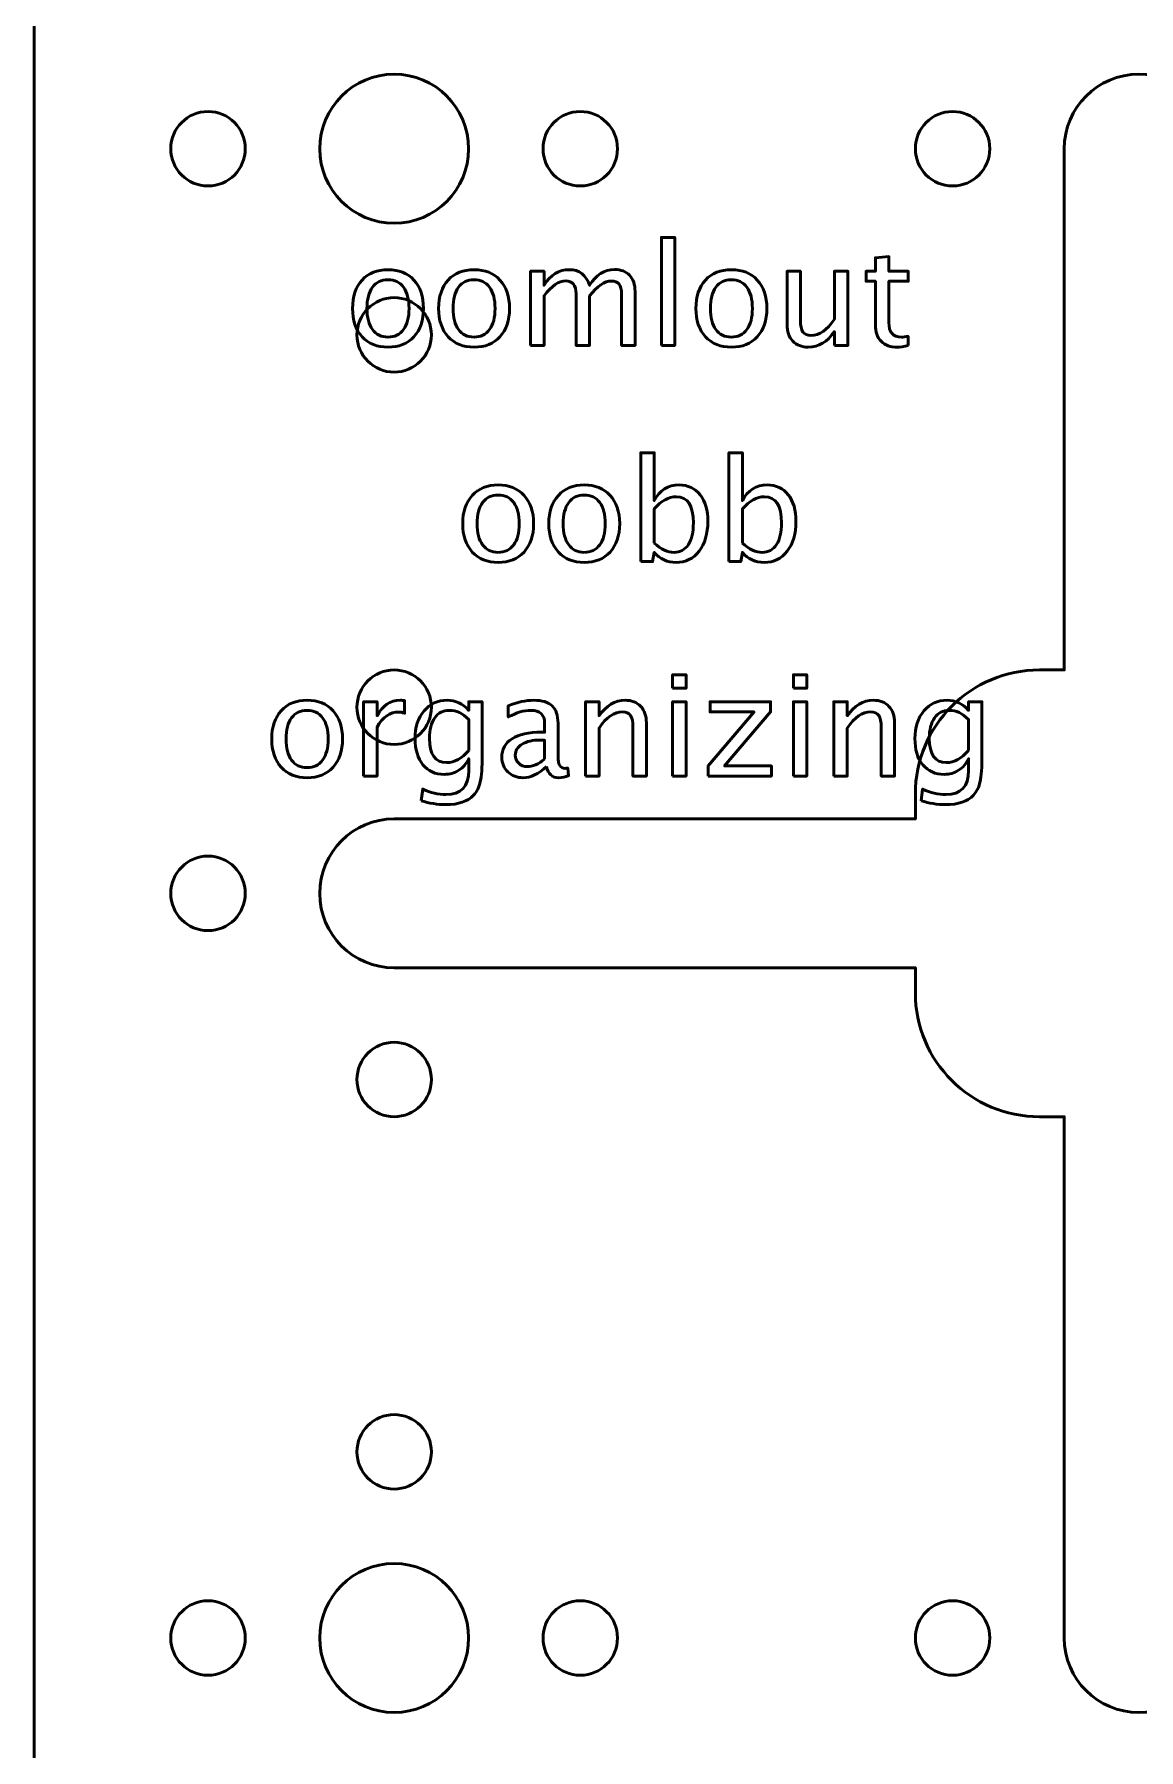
# Model space of a CAD drawing. Header units: centimetres. Extents: x -142 to 94, y -75 to 149.
# Drawn here: x -40.45 to -36, y 53.55 to 60.46 of the extents above; entities that cross this region are included whole.
import ezdxf

# ---------------------------------------------------------------- set-up
doc = ezdxf.new("R2010")
doc.units = ezdxf.units.CM
doc.header["$MEASUREMENT"] = 0
doc.layers.add('Layer 1', color=7, linetype='Continuous')

msp = doc.modelspace()

# ---------------------------------------------------------------- linework, layer by layer
at = {"layer": 'Layer 1', "lineweight": 53}
for centre, major_axis in [((-38.99999, 59.99999), (0, 0.30001)), ((-39.75, 60), (0, 0.15)), ((-38.25, 60), (0, 0.15)), ((-36.75, 60), (0, 0.15)), ((-39, 59.25), (0, 0.15)), ((-39, 57.75), (0, 0.15)), ((-39.75, 57), (0, 0.15)), ((-39, 56.25), (0, 0.15)), ((-39, 54.75), (0, 0.15)), ((-38.99999, 53.99999), (0, 0.30001)), ((-39.75, 54), (0, 0.15)), ((-38.25, 54), (0, 0.15)), ((-36.75, 54), (0, 0.15))]:
    msp.add_ellipse(centre, major_axis=major_axis, ratio=1, dxfattribs=at)
for points, knots in [([(-40.45, 47.05), (-40.45, 47.05), (-40.45, 66.95), (-40.45, 66.95), (-40.45, 66.95), (-40.45, 67.22614), (-40.22614, 67.45), (-39.95, 67.45), (-39.95, 67.45), (-39.95, 67.45), (-32.05, 67.45), (-32.05, 67.45), (-32.05, 67.45), (-31.77386, 67.45), (-31.55, 67.22614), (-31.55, 66.95), (-31.55, 66.95), (-31.55, 66.95), (-31.55, 47.05), (-31.55, 47.05), (-31.55, 47.05), (-31.55, 46.77386), (-31.77386, 46.55), (-32.05, 46.55), (-32.05, 46.55), (-32.05, 46.55), (-39.95, 46.55), (-39.95, 46.55), (-39.95, 46.55), (-40.22614, 46.55), (-40.45, 46.77386), (-40.45, 47.05)], [0, 0, 0, 0, 0.1111111, 0.1111111, 0.1111111, 0.1111111, 0.2222222, 0.2222222, 0.2222222, 0.2222222, 0.3333333, 0.3333333, 0.3333333, 0.3333333, 0.4444444, 0.4444444, 0.4444444, 0.4444444, 0.5555556, 0.5555556, 0.5555556, 0.5555556, 0.6666667, 0.6666667, 0.6666667, 0.6666667, 0.7777778, 0.7777778, 0.7777778, 0.7777778, 1, 1, 1, 1]), ([(-36.9, 56.6), (-36.9, 56.6), (-36.9, 56.7), (-36.9, 56.7), (-36.9, 56.7), (-36.9, 56.7), (-39, 56.7), (-39, 56.7), (-39, 56.7), (-39.16569, 56.7), (-39.3, 56.83431), (-39.3, 57), (-39.3, 57), (-39.3, 57.16569), (-39.16569, 57.3), (-39, 57.3), (-39, 57.3), (-39, 57.3), (-36.9, 57.3), (-36.9, 57.3), (-36.9, 57.3), (-36.9, 57.3), (-36.9, 57.4), (-36.9, 57.4), (-36.9, 57.4), (-36.9, 57.67614), (-36.67614, 57.9), (-36.4, 57.9), (-36.4, 57.9), (-36.4, 57.9), (-36.3, 57.9), (-36.3, 57.9), (-36.3, 57.9), (-36.3, 57.9), (-36.3, 60), (-36.3, 60), (-36.3, 60), (-36.3, 60.16569), (-36.16569, 60.3), (-36, 60.3), (-36, 60.3), (-35.83431, 60.3), (-35.7, 60.16569), (-35.7, 60), (-35.7, 60), (-35.7, 60), (-35.7, 57.9), (-35.7, 57.9), (-35.7, 57.9), (-35.7, 57.9), (-35.6, 57.9), (-35.6, 57.9), (-35.6, 57.9), (-35.32386, 57.9), (-35.1, 57.67614), (-35.1, 57.4), (-35.1, 57.4), (-35.1, 57.4), (-35.1, 57.3), (-35.1, 57.3), (-35.1, 57.3), (-35.1, 57.3), (-33, 57.3), (-33, 57.3), (-33, 57.3), (-32.83431, 57.3), (-32.7, 57.16569), (-32.7, 57), (-32.7, 57), (-32.7, 56.83431), (-32.83431, 56.7), (-33, 56.7), (-33, 56.7), (-33, 56.7), (-35.1, 56.7), (-35.1, 56.7), (-35.1, 56.7), (-35.1, 56.7), (-35.1, 56.6), (-35.1, 56.6), (-35.1, 56.6), (-35.1, 56.32386), (-35.32386, 56.1), (-35.6, 56.1), (-35.6, 56.1), (-35.6, 56.1), (-35.7, 56.1), (-35.7, 56.1), (-35.7, 56.1), (-35.7, 56.1), (-35.7, 54), (-35.7, 54), (-35.7, 54), (-35.7, 53.83431), (-35.83431, 53.7), (-36, 53.7), (-36, 53.7), (-36.16569, 53.7), (-36.3, 53.83431), (-36.3, 54), (-36.3, 54), (-36.3, 54), (-36.3, 56.1), (-36.3, 56.1), (-36.3, 56.1), (-36.3, 56.1), (-36.4, 56.1), (-36.4, 56.1), (-36.4, 56.1), (-36.67614, 56.1), (-36.9, 56.32386), (-36.9, 56.6)], [0, 0, 0, 0, 0.0344828, 0.0344828, 0.0344828, 0.0344828, 0.0689655, 0.0689655, 0.0689655, 0.0689655, 0.1034483, 0.1034483, 0.1034483, 0.1034483, 0.137931, 0.137931, 0.137931, 0.137931, 0.1724138, 0.1724138, 0.1724138, 0.1724138, 0.2068966, 0.2068966, 0.2068966, 0.2068966, 0.2413793, 0.2413793, 0.2413793, 0.2413793, 0.2758621, 0.2758621, 0.2758621, 0.2758621, 0.3103448, 0.3103448, 0.3103448, 0.3103448, 0.3448276, 0.3448276, 0.3448276, 0.3448276, 0.3793103, 0.3793103, 0.3793103, 0.3793103, 0.4137931, 0.4137931, 0.4137931, 0.4137931, 0.4482759, 0.4482759, 0.4482759, 0.4482759, 0.4827586, 0.4827586, 0.4827586, 0.4827586, 0.5172414, 0.5172414, 0.5172414, 0.5172414, 0.5517241, 0.5517241, 0.5517241, 0.5517241, 0.5862069, 0.5862069, 0.5862069, 0.5862069, 0.6206897, 0.6206897, 0.6206897, 0.6206897, 0.6551724, 0.6551724, 0.6551724, 0.6551724, 0.6896552, 0.6896552, 0.6896552, 0.6896552, 0.7241379, 0.7241379, 0.7241379, 0.7241379, 0.7586207, 0.7586207, 0.7586207, 0.7586207, 0.7931034, 0.7931034, 0.7931034, 0.7931034, 0.8275862, 0.8275862, 0.8275862, 0.8275862, 0.862069, 0.862069, 0.862069, 0.862069, 0.8965517, 0.8965517, 0.8965517, 0.8965517, 0.9310345, 0.9310345, 0.9310345, 0.9310345, 1, 1, 1, 1])]:
    msp.add_open_spline(points, degree=3, knots=knots, dxfattribs=at)
at = {"layer": 'Layer 1', "color": 5, "lineweight": 53}
for points, knots in [([(-37.92341, 59.20733), (-37.92341, 59.20733), (-37.92341, 59.64251), (-37.92341, 59.64251), (-37.92341, 59.64251), (-37.92341, 59.64251), (-37.86923, 59.64251), (-37.86923, 59.64251), (-37.86923, 59.64251), (-37.86923, 59.64251), (-37.86923, 59.20733), (-37.86923, 59.20733), (-37.86923, 59.20733), (-37.86923, 59.20733), (-37.92341, 59.20733), (-37.92341, 59.20733)], [0, 0, 0, 0, 0.2, 0.2, 0.2, 0.2, 0.4, 0.4, 0.4, 0.4, 0.6, 0.6, 0.6, 0.6, 1, 1, 1, 1]), ([(-39.02482, 59.20056), (-39.06875, 59.20056), (-39.10356, 59.21457), (-39.12914, 59.24261), (-39.12914, 59.24261), (-39.15483, 59.27064), (-39.16762, 59.30874), (-39.16762, 59.35681), (-39.16762, 59.35681), (-39.16762, 59.40479), (-39.15483, 59.4428), (-39.12914, 59.47074), (-39.12914, 59.47074), (-39.10356, 59.49868), (-39.06875, 59.51269), (-39.02482, 59.51269), (-39.02482, 59.51269), (-38.98088, 59.51269), (-38.94608, 59.49868), (-38.92049, 59.47074), (-38.92049, 59.47074), (-38.89481, 59.4428), (-38.88201, 59.40479), (-38.88201, 59.35681), (-38.88201, 59.35681), (-38.88201, 59.30874), (-38.89481, 59.27064), (-38.92049, 59.24261), (-38.92049, 59.24261), (-38.94608, 59.21457), (-38.98088, 59.20056), (-39.02482, 59.20056)], [0, 0, 0, 0, 0.1111111, 0.1111111, 0.1111111, 0.1111111, 0.2222222, 0.2222222, 0.2222222, 0.2222222, 0.3333333, 0.3333333, 0.3333333, 0.3333333, 0.4444444, 0.4444444, 0.4444444, 0.4444444, 0.5555556, 0.5555556, 0.5555556, 0.5555556, 0.6666667, 0.6666667, 0.6666667, 0.6666667, 0.7777778, 0.7777778, 0.7777778, 0.7777778, 1, 1, 1, 1]), ([(-38.67807, 59.20056), (-38.722, 59.20056), (-38.75681, 59.21457), (-38.78239, 59.24261), (-38.78239, 59.24261), (-38.80808, 59.27064), (-38.82087, 59.30874), (-38.82087, 59.35681), (-38.82087, 59.35681), (-38.82087, 59.40479), (-38.80808, 59.4428), (-38.78239, 59.47074), (-38.78239, 59.47074), (-38.75681, 59.49868), (-38.722, 59.51269), (-38.67807, 59.51269), (-38.67807, 59.51269), (-38.63413, 59.51269), (-38.59933, 59.49868), (-38.57374, 59.47074), (-38.57374, 59.47074), (-38.54806, 59.4428), (-38.53526, 59.40479), (-38.53526, 59.35681), (-38.53526, 59.35681), (-38.53526, 59.30874), (-38.54806, 59.27064), (-38.57374, 59.24261), (-38.57374, 59.24261), (-38.59933, 59.21457), (-38.63413, 59.20056), (-38.67807, 59.20056)], [0, 0, 0, 0, 0.1111111, 0.1111111, 0.1111111, 0.1111111, 0.2222222, 0.2222222, 0.2222222, 0.2222222, 0.3333333, 0.3333333, 0.3333333, 0.3333333, 0.4444444, 0.4444444, 0.4444444, 0.4444444, 0.5555556, 0.5555556, 0.5555556, 0.5555556, 0.6666667, 0.6666667, 0.6666667, 0.6666667, 0.7777778, 0.7777778, 0.7777778, 0.7777778, 1, 1, 1, 1]), ([(-38.45041, 59.20733), (-38.45041, 59.20733), (-38.45041, 59.50648), (-38.45041, 59.50648), (-38.45041, 59.50648), (-38.45041, 59.50648), (-38.39623, 59.50648), (-38.39623, 59.50648), (-38.39623, 59.50648), (-38.39623, 59.50648), (-38.39623, 59.44995), (-38.39623, 59.44995), (-38.39623, 59.44995), (-38.36979, 59.49181), (-38.33593, 59.51269), (-38.29444, 59.51269), (-38.29444, 59.51269), (-38.25446, 59.51269), (-38.22727, 59.49181), (-38.21278, 59.44995), (-38.21278, 59.44995), (-38.1871, 59.49218), (-38.15361, 59.51326), (-38.1125, 59.51326), (-38.1125, 59.51326), (-38.08626, 59.51326), (-38.06584, 59.50554), (-38.05126, 59.49002), (-38.05126, 59.49002), (-38.03668, 59.4745), (-38.02934, 59.45277), (-38.02934, 59.42483), (-38.02934, 59.42483), (-38.02934, 59.42483), (-38.02934, 59.20733), (-38.02934, 59.20733), (-38.02934, 59.20733), (-38.02934, 59.20733), (-38.08353, 59.20733), (-38.08353, 59.20733), (-38.08353, 59.20733), (-38.08353, 59.20733), (-38.08353, 59.41589), (-38.08353, 59.41589), (-38.08353, 59.41589), (-38.08353, 59.44995), (-38.09707, 59.46697), (-38.12417, 59.46697), (-38.12417, 59.46697), (-38.1523, 59.46697), (-38.18183, 59.44712), (-38.21278, 59.40733), (-38.21278, 59.40733), (-38.21278, 59.40733), (-38.21278, 59.20733), (-38.21278, 59.20733), (-38.21278, 59.20733), (-38.21278, 59.20733), (-38.26697, 59.20733), (-38.26697, 59.20733), (-38.26697, 59.20733), (-38.26697, 59.20733), (-38.26697, 59.41608), (-38.26697, 59.41608), (-38.26697, 59.41608), (-38.26697, 59.45042), (-38.28071, 59.46754), (-38.30827, 59.46754), (-38.30827, 59.46754), (-38.33564, 59.46754), (-38.365, 59.44759), (-38.39623, 59.40761), (-38.39623, 59.40761), (-38.39623, 59.40761), (-38.39623, 59.20733), (-38.39623, 59.20733), (-38.39623, 59.20733), (-38.39623, 59.20733), (-38.45041, 59.20733), (-38.45041, 59.20733)], [0, 0, 0, 0, 0.047619, 0.047619, 0.047619, 0.047619, 0.0952381, 0.0952381, 0.0952381, 0.0952381, 0.1428571, 0.1428571, 0.1428571, 0.1428571, 0.1904762, 0.1904762, 0.1904762, 0.1904762, 0.2380952, 0.2380952, 0.2380952, 0.2380952, 0.2857143, 0.2857143, 0.2857143, 0.2857143, 0.3333333, 0.3333333, 0.3333333, 0.3333333, 0.3809524, 0.3809524, 0.3809524, 0.3809524, 0.4285714, 0.4285714, 0.4285714, 0.4285714, 0.4761905, 0.4761905, 0.4761905, 0.4761905, 0.5238095, 0.5238095, 0.5238095, 0.5238095, 0.5714286, 0.5714286, 0.5714286, 0.5714286, 0.6190476, 0.6190476, 0.6190476, 0.6190476, 0.6666667, 0.6666667, 0.6666667, 0.6666667, 0.7142857, 0.7142857, 0.7142857, 0.7142857, 0.7619048, 0.7619048, 0.7619048, 0.7619048, 0.8095238, 0.8095238, 0.8095238, 0.8095238, 0.8571429, 0.8571429, 0.8571429, 0.8571429, 0.9047619, 0.9047619, 0.9047619, 0.9047619, 1, 1, 1, 1]), ([(-37.6412, 59.20056), (-37.68513, 59.20056), (-37.71994, 59.21457), (-37.74552, 59.24261), (-37.74552, 59.24261), (-37.77121, 59.27064), (-37.784, 59.30874), (-37.784, 59.35681), (-37.784, 59.35681), (-37.784, 59.40479), (-37.77121, 59.4428), (-37.74552, 59.47074), (-37.74552, 59.47074), (-37.71994, 59.49868), (-37.68513, 59.51269), (-37.6412, 59.51269), (-37.6412, 59.51269), (-37.59726, 59.51269), (-37.56246, 59.49868), (-37.53687, 59.47074), (-37.53687, 59.47074), (-37.51119, 59.4428), (-37.49839, 59.40479), (-37.49839, 59.35681), (-37.49839, 59.35681), (-37.49839, 59.30874), (-37.51119, 59.27064), (-37.53687, 59.24261), (-37.53687, 59.24261), (-37.56246, 59.21457), (-37.59726, 59.20056), (-37.6412, 59.20056)], [0, 0, 0, 0, 0.1111111, 0.1111111, 0.1111111, 0.1111111, 0.2222222, 0.2222222, 0.2222222, 0.2222222, 0.3333333, 0.3333333, 0.3333333, 0.3333333, 0.4444444, 0.4444444, 0.4444444, 0.4444444, 0.5555556, 0.5555556, 0.5555556, 0.5555556, 0.6666667, 0.6666667, 0.6666667, 0.6666667, 0.7777778, 0.7777778, 0.7777778, 0.7777778, 1, 1, 1, 1]), ([(-37.22615, 59.20733), (-37.22615, 59.20733), (-37.22615, 59.26359), (-37.22615, 59.26359), (-37.22615, 59.26359), (-37.25503, 59.22154), (-37.29012, 59.20056), (-37.33132, 59.20056), (-37.33132, 59.20056), (-37.35748, 59.20056), (-37.37827, 59.20874), (-37.39369, 59.2252), (-37.39369, 59.2252), (-37.40922, 59.24167), (-37.41693, 59.26377), (-37.41693, 59.29171), (-37.41693, 59.29171), (-37.41693, 59.29171), (-37.41693, 59.50648), (-37.41693, 59.50648), (-37.41693, 59.50648), (-37.41693, 59.50648), (-37.36274, 59.50648), (-37.36274, 59.50648), (-37.36274, 59.50648), (-37.36274, 59.50648), (-37.36274, 59.3094), (-37.36274, 59.3094), (-37.36274, 59.3094), (-37.36274, 59.28692), (-37.35945, 59.27102), (-37.35296, 59.26161), (-37.35296, 59.26161), (-37.34638, 59.25211), (-37.33546, 59.24741), (-37.32013, 59.24741), (-37.32013, 59.24741), (-37.28702, 59.24741), (-37.25559, 59.26914), (-37.22615, 59.31269), (-37.22615, 59.31269), (-37.22615, 59.31269), (-37.22615, 59.50648), (-37.22615, 59.50648), (-37.22615, 59.50648), (-37.22615, 59.50648), (-37.17196, 59.50648), (-37.17196, 59.50648), (-37.17196, 59.50648), (-37.17196, 59.50648), (-37.17196, 59.20733), (-37.17196, 59.20733), (-37.17196, 59.20733), (-37.17196, 59.20733), (-37.22615, 59.20733), (-37.22615, 59.20733)], [0, 0, 0, 0, 0.0666667, 0.0666667, 0.0666667, 0.0666667, 0.1333333, 0.1333333, 0.1333333, 0.1333333, 0.2, 0.2, 0.2, 0.2, 0.2666667, 0.2666667, 0.2666667, 0.2666667, 0.3333333, 0.3333333, 0.3333333, 0.3333333, 0.4, 0.4, 0.4, 0.4, 0.4666667, 0.4666667, 0.4666667, 0.4666667, 0.5333333, 0.5333333, 0.5333333, 0.5333333, 0.6, 0.6, 0.6, 0.6, 0.6666667, 0.6666667, 0.6666667, 0.6666667, 0.7333333, 0.7333333, 0.7333333, 0.7333333, 0.8, 0.8, 0.8, 0.8, 0.8666667, 0.8666667, 0.8666667, 0.8666667, 1, 1, 1, 1]), ([(-36.92944, 59.20742), (-36.94619, 59.20281), (-36.96077, 59.20056), (-36.97309, 59.20056), (-36.97309, 59.20056), (-37.00075, 59.20056), (-37.02229, 59.20846), (-37.03772, 59.22426), (-37.03772, 59.22426), (-37.05324, 59.24007), (-37.06096, 59.26199), (-37.06096, 59.29011), (-37.06096, 59.29011), (-37.06096, 59.29011), (-37.06096, 59.46584), (-37.06096, 59.46584), (-37.06096, 59.46584), (-37.06096, 59.46584), (-37.0984, 59.46584), (-37.0984, 59.46584), (-37.0984, 59.46584), (-37.0984, 59.46584), (-37.0984, 59.50648), (-37.0984, 59.50648), (-37.0984, 59.50648), (-37.0984, 59.50648), (-37.06096, 59.50648), (-37.06096, 59.50648), (-37.06096, 59.50648), (-37.06096, 59.50648), (-37.06096, 59.56058), (-37.06096, 59.56058), (-37.06096, 59.56058), (-37.06096, 59.56058), (-37.00677, 59.56575), (-37.00677, 59.56575), (-37.00677, 59.56575), (-37.00677, 59.56575), (-37.00677, 59.50648), (-37.00677, 59.50648), (-37.00677, 59.50648), (-37.00677, 59.50648), (-36.92831, 59.50648), (-36.92831, 59.50648), (-36.92831, 59.50648), (-36.92831, 59.50648), (-36.92831, 59.46584), (-36.92831, 59.46584), (-36.92831, 59.46584), (-36.92831, 59.46584), (-37.00677, 59.46584), (-37.00677, 59.46584), (-37.00677, 59.46584), (-37.00677, 59.46584), (-37.00677, 59.2999), (-37.00677, 59.2999), (-37.00677, 59.2999), (-37.00677, 59.26076), (-36.98974, 59.2412), (-36.95578, 59.2412), (-36.95578, 59.2412), (-36.94854, 59.2412), (-36.93979, 59.24242), (-36.92944, 59.24477), (-36.92944, 59.24477), (-36.92944, 59.24477), (-36.92944, 59.20742), (-36.92944, 59.20742)], [0, 0, 0, 0, 0.0555556, 0.0555556, 0.0555556, 0.0555556, 0.1111111, 0.1111111, 0.1111111, 0.1111111, 0.1666667, 0.1666667, 0.1666667, 0.1666667, 0.2222222, 0.2222222, 0.2222222, 0.2222222, 0.2777778, 0.2777778, 0.2777778, 0.2777778, 0.3333333, 0.3333333, 0.3333333, 0.3333333, 0.3888889, 0.3888889, 0.3888889, 0.3888889, 0.4444444, 0.4444444, 0.4444444, 0.4444444, 0.5, 0.5, 0.5, 0.5, 0.5555556, 0.5555556, 0.5555556, 0.5555556, 0.6111111, 0.6111111, 0.6111111, 0.6111111, 0.6666667, 0.6666667, 0.6666667, 0.6666667, 0.7222222, 0.7222222, 0.7222222, 0.7222222, 0.7777778, 0.7777778, 0.7777778, 0.7777778, 0.8333333, 0.8333333, 0.8333333, 0.8333333, 0.8888889, 0.8888889, 0.8888889, 0.8888889, 1, 1, 1, 1]), ([(-39.02491, 59.2412), (-38.9981, 59.2412), (-38.97722, 59.25126), (-38.96235, 59.27149), (-38.96235, 59.27149), (-38.94758, 59.29162), (-38.94015, 59.32012), (-38.94015, 59.35681), (-38.94015, 59.35681), (-38.94015, 59.39341), (-38.94758, 59.42182), (-38.96235, 59.44195), (-38.96235, 59.44195), (-38.97722, 59.46199), (-38.9981, 59.47205), (-39.02491, 59.47205), (-39.02491, 59.47205), (-39.05182, 59.47205), (-39.0727, 59.46199), (-39.08738, 59.44195), (-39.08738, 59.44195), (-39.10215, 59.42182), (-39.10948, 59.39341), (-39.10948, 59.35681), (-39.10948, 59.35681), (-39.10948, 59.32012), (-39.10215, 59.29162), (-39.08738, 59.27149), (-39.08738, 59.27149), (-39.0727, 59.25126), (-39.05182, 59.2412), (-39.02491, 59.2412)], [0, 0, 0, 0, 0.1111111, 0.1111111, 0.1111111, 0.1111111, 0.2222222, 0.2222222, 0.2222222, 0.2222222, 0.3333333, 0.3333333, 0.3333333, 0.3333333, 0.4444444, 0.4444444, 0.4444444, 0.4444444, 0.5555556, 0.5555556, 0.5555556, 0.5555556, 0.6666667, 0.6666667, 0.6666667, 0.6666667, 0.7777778, 0.7777778, 0.7777778, 0.7777778, 1, 1, 1, 1]), ([(-38.67816, 59.2412), (-38.65135, 59.2412), (-38.63047, 59.25126), (-38.6156, 59.27149), (-38.6156, 59.27149), (-38.60083, 59.29162), (-38.5934, 59.32012), (-38.5934, 59.35681), (-38.5934, 59.35681), (-38.5934, 59.39341), (-38.60083, 59.42182), (-38.6156, 59.44195), (-38.6156, 59.44195), (-38.63047, 59.46199), (-38.65135, 59.47205), (-38.67816, 59.47205), (-38.67816, 59.47205), (-38.70507, 59.47205), (-38.72595, 59.46199), (-38.74063, 59.44195), (-38.74063, 59.44195), (-38.7554, 59.42182), (-38.76273, 59.39341), (-38.76273, 59.35681), (-38.76273, 59.35681), (-38.76273, 59.32012), (-38.7554, 59.29162), (-38.74063, 59.27149), (-38.74063, 59.27149), (-38.72595, 59.25126), (-38.70507, 59.2412), (-38.67816, 59.2412)], [0, 0, 0, 0, 0.1111111, 0.1111111, 0.1111111, 0.1111111, 0.2222222, 0.2222222, 0.2222222, 0.2222222, 0.3333333, 0.3333333, 0.3333333, 0.3333333, 0.4444444, 0.4444444, 0.4444444, 0.4444444, 0.5555556, 0.5555556, 0.5555556, 0.5555556, 0.6666667, 0.6666667, 0.6666667, 0.6666667, 0.7777778, 0.7777778, 0.7777778, 0.7777778, 1, 1, 1, 1]), ([(-37.64129, 59.2412), (-37.61448, 59.2412), (-37.5936, 59.25126), (-37.57873, 59.27149), (-37.57873, 59.27149), (-37.56396, 59.29162), (-37.55653, 59.32012), (-37.55653, 59.35681), (-37.55653, 59.35681), (-37.55653, 59.39341), (-37.56396, 59.42182), (-37.57873, 59.44195), (-37.57873, 59.44195), (-37.5936, 59.46199), (-37.61448, 59.47205), (-37.64129, 59.47205), (-37.64129, 59.47205), (-37.6682, 59.47205), (-37.68908, 59.46199), (-37.70376, 59.44195), (-37.70376, 59.44195), (-37.71853, 59.42182), (-37.72586, 59.39341), (-37.72586, 59.35681), (-37.72586, 59.35681), (-37.72586, 59.32012), (-37.71853, 59.29162), (-37.70376, 59.27149), (-37.70376, 59.27149), (-37.68908, 59.25126), (-37.6682, 59.2412), (-37.64129, 59.2412)], [0, 0, 0, 0, 0.1111111, 0.1111111, 0.1111111, 0.1111111, 0.2222222, 0.2222222, 0.2222222, 0.2222222, 0.3333333, 0.3333333, 0.3333333, 0.3333333, 0.4444444, 0.4444444, 0.4444444, 0.4444444, 0.5555556, 0.5555556, 0.5555556, 0.5555556, 0.6666667, 0.6666667, 0.6666667, 0.6666667, 0.7777778, 0.7777778, 0.7777778, 0.7777778, 1, 1, 1, 1]), ([(-38.00648, 58.33659), (-38.00648, 58.33659), (-38.00648, 58.77516), (-38.00648, 58.77516), (-38.00648, 58.77516), (-38.00648, 58.77516), (-37.9523, 58.77516), (-37.9523, 58.77516), (-37.9523, 58.77516), (-37.9523, 58.77516), (-37.9523, 58.5826), (-37.9523, 58.5826), (-37.9523, 58.5826), (-37.9301, 58.62446), (-37.8967, 58.64534), (-37.8522, 58.64534), (-37.8522, 58.64534), (-37.81617, 58.64534), (-37.78786, 58.63227), (-37.76716, 58.60602), (-37.76716, 58.60602), (-37.74647, 58.57977), (-37.73612, 58.54393), (-37.73612, 58.49849), (-37.73612, 58.49849), (-37.73612, 58.44901), (-37.74788, 58.40903), (-37.7713, 58.37874), (-37.7713, 58.37874), (-37.79472, 58.34835), (-37.82558, 58.33321), (-37.86377, 58.33321), (-37.86377, 58.33321), (-37.89924, 58.33321), (-37.92878, 58.34675), (-37.9523, 58.37394), (-37.9523, 58.37394), (-37.9523, 58.37394), (-37.95888, 58.33659), (-37.95888, 58.33659), (-37.95888, 58.33659), (-37.95888, 58.33659), (-38.00648, 58.33659), (-38.00648, 58.33659)], [0, 0, 0, 0, 0.0833333, 0.0833333, 0.0833333, 0.0833333, 0.1666667, 0.1666667, 0.1666667, 0.1666667, 0.25, 0.25, 0.25, 0.25, 0.3333333, 0.3333333, 0.3333333, 0.3333333, 0.4166667, 0.4166667, 0.4166667, 0.4166667, 0.5, 0.5, 0.5, 0.5, 0.5833333, 0.5833333, 0.5833333, 0.5833333, 0.6666667, 0.6666667, 0.6666667, 0.6666667, 0.75, 0.75, 0.75, 0.75, 0.8333333, 0.8333333, 0.8333333, 0.8333333, 1, 1, 1, 1]), ([(-37.65126, 58.33659), (-37.65126, 58.33659), (-37.65126, 58.77516), (-37.65126, 58.77516), (-37.65126, 58.77516), (-37.65126, 58.77516), (-37.59708, 58.77516), (-37.59708, 58.77516), (-37.59708, 58.77516), (-37.59708, 58.77516), (-37.59708, 58.5826), (-37.59708, 58.5826), (-37.59708, 58.5826), (-37.57488, 58.62446), (-37.54148, 58.64534), (-37.49698, 58.64534), (-37.49698, 58.64534), (-37.46095, 58.64534), (-37.43264, 58.63227), (-37.41194, 58.60602), (-37.41194, 58.60602), (-37.39125, 58.57977), (-37.3809, 58.54393), (-37.3809, 58.49849), (-37.3809, 58.49849), (-37.3809, 58.44901), (-37.39266, 58.40903), (-37.41608, 58.37874), (-37.41608, 58.37874), (-37.4395, 58.34835), (-37.47036, 58.33321), (-37.50855, 58.33321), (-37.50855, 58.33321), (-37.54402, 58.33321), (-37.57356, 58.34675), (-37.59708, 58.37394), (-37.59708, 58.37394), (-37.59708, 58.37394), (-37.60366, 58.33659), (-37.60366, 58.33659), (-37.60366, 58.33659), (-37.60366, 58.33659), (-37.65126, 58.33659), (-37.65126, 58.33659)], [0, 0, 0, 0, 0.0833333, 0.0833333, 0.0833333, 0.0833333, 0.1666667, 0.1666667, 0.1666667, 0.1666667, 0.25, 0.25, 0.25, 0.25, 0.3333333, 0.3333333, 0.3333333, 0.3333333, 0.4166667, 0.4166667, 0.4166667, 0.4166667, 0.5, 0.5, 0.5, 0.5, 0.5833333, 0.5833333, 0.5833333, 0.5833333, 0.6666667, 0.6666667, 0.6666667, 0.6666667, 0.75, 0.75, 0.75, 0.75, 0.8333333, 0.8333333, 0.8333333, 0.8333333, 1, 1, 1, 1]), ([(-38.58089, 58.33321), (-38.62482, 58.33321), (-38.65963, 58.34722), (-38.68521, 58.37526), (-38.68521, 58.37526), (-38.7109, 58.40329), (-38.72369, 58.44139), (-38.72369, 58.48946), (-38.72369, 58.48946), (-38.72369, 58.53744), (-38.7109, 58.57545), (-38.68521, 58.60339), (-38.68521, 58.60339), (-38.65963, 58.63133), (-38.62482, 58.64534), (-38.58089, 58.64534), (-38.58089, 58.64534), (-38.53695, 58.64534), (-38.50215, 58.63133), (-38.47656, 58.60339), (-38.47656, 58.60339), (-38.45088, 58.57545), (-38.43808, 58.53744), (-38.43808, 58.48946), (-38.43808, 58.48946), (-38.43808, 58.44139), (-38.45088, 58.40329), (-38.47656, 58.37526), (-38.47656, 58.37526), (-38.50215, 58.34722), (-38.53695, 58.33321), (-38.58089, 58.33321)], [0, 0, 0, 0, 0.1111111, 0.1111111, 0.1111111, 0.1111111, 0.2222222, 0.2222222, 0.2222222, 0.2222222, 0.3333333, 0.3333333, 0.3333333, 0.3333333, 0.4444444, 0.4444444, 0.4444444, 0.4444444, 0.5555556, 0.5555556, 0.5555556, 0.5555556, 0.6666667, 0.6666667, 0.6666667, 0.6666667, 0.7777778, 0.7777778, 0.7777778, 0.7777778, 1, 1, 1, 1]), ([(-38.23414, 58.33321), (-38.27807, 58.33321), (-38.31288, 58.34722), (-38.33846, 58.37526), (-38.33846, 58.37526), (-38.36415, 58.40329), (-38.37694, 58.44139), (-38.37694, 58.48946), (-38.37694, 58.48946), (-38.37694, 58.53744), (-38.36415, 58.57545), (-38.33846, 58.60339), (-38.33846, 58.60339), (-38.31288, 58.63133), (-38.27807, 58.64534), (-38.23414, 58.64534), (-38.23414, 58.64534), (-38.1902, 58.64534), (-38.1554, 58.63133), (-38.12981, 58.60339), (-38.12981, 58.60339), (-38.10413, 58.57545), (-38.09133, 58.53744), (-38.09133, 58.48946), (-38.09133, 58.48946), (-38.09133, 58.44139), (-38.10413, 58.40329), (-38.12981, 58.37526), (-38.12981, 58.37526), (-38.1554, 58.34722), (-38.1902, 58.33321), (-38.23414, 58.33321)], [0, 0, 0, 0, 0.1111111, 0.1111111, 0.1111111, 0.1111111, 0.2222222, 0.2222222, 0.2222222, 0.2222222, 0.3333333, 0.3333333, 0.3333333, 0.3333333, 0.4444444, 0.4444444, 0.4444444, 0.4444444, 0.5555556, 0.5555556, 0.5555556, 0.5555556, 0.6666667, 0.6666667, 0.6666667, 0.6666667, 0.7777778, 0.7777778, 0.7777778, 0.7777778, 1, 1, 1, 1]), ([(-38.58098, 58.37385), (-38.55417, 58.37385), (-38.53329, 58.38391), (-38.51842, 58.40414), (-38.51842, 58.40414), (-38.50365, 58.42427), (-38.49622, 58.45277), (-38.49622, 58.48946), (-38.49622, 58.48946), (-38.49622, 58.52606), (-38.50365, 58.55447), (-38.51842, 58.5746), (-38.51842, 58.5746), (-38.53329, 58.59464), (-38.55417, 58.6047), (-38.58098, 58.6047), (-38.58098, 58.6047), (-38.60789, 58.6047), (-38.62877, 58.59464), (-38.64345, 58.5746), (-38.64345, 58.5746), (-38.65822, 58.55447), (-38.66555, 58.52606), (-38.66555, 58.48946), (-38.66555, 58.48946), (-38.66555, 58.45277), (-38.65822, 58.42427), (-38.64345, 58.40414), (-38.64345, 58.40414), (-38.62877, 58.38391), (-38.60789, 58.37385), (-38.58098, 58.37385)], [0, 0, 0, 0, 0.1111111, 0.1111111, 0.1111111, 0.1111111, 0.2222222, 0.2222222, 0.2222222, 0.2222222, 0.3333333, 0.3333333, 0.3333333, 0.3333333, 0.4444444, 0.4444444, 0.4444444, 0.4444444, 0.5555556, 0.5555556, 0.5555556, 0.5555556, 0.6666667, 0.6666667, 0.6666667, 0.6666667, 0.7777778, 0.7777778, 0.7777778, 0.7777778, 1, 1, 1, 1]), ([(-38.23423, 58.37385), (-38.20742, 58.37385), (-38.18654, 58.38391), (-38.17167, 58.40414), (-38.17167, 58.40414), (-38.1569, 58.42427), (-38.14947, 58.45277), (-38.14947, 58.48946), (-38.14947, 58.48946), (-38.14947, 58.52606), (-38.1569, 58.55447), (-38.17167, 58.5746), (-38.17167, 58.5746), (-38.18654, 58.59464), (-38.20742, 58.6047), (-38.23423, 58.6047), (-38.23423, 58.6047), (-38.26114, 58.6047), (-38.28202, 58.59464), (-38.2967, 58.5746), (-38.2967, 58.5746), (-38.31147, 58.55447), (-38.3188, 58.52606), (-38.3188, 58.48946), (-38.3188, 58.48946), (-38.3188, 58.45277), (-38.31147, 58.42427), (-38.2967, 58.40414), (-38.2967, 58.40414), (-38.28202, 58.38391), (-38.26114, 58.37385), (-38.23423, 58.37385)], [0, 0, 0, 0, 0.1111111, 0.1111111, 0.1111111, 0.1111111, 0.2222222, 0.2222222, 0.2222222, 0.2222222, 0.3333333, 0.3333333, 0.3333333, 0.3333333, 0.4444444, 0.4444444, 0.4444444, 0.4444444, 0.5555556, 0.5555556, 0.5555556, 0.5555556, 0.6666667, 0.6666667, 0.6666667, 0.6666667, 0.7777778, 0.7777778, 0.7777778, 0.7777778, 1, 1, 1, 1]), ([(-37.9523, 58.41129), (-37.92436, 58.38636), (-37.89773, 58.37385), (-37.87243, 58.37385), (-37.87243, 58.37385), (-37.8475, 58.37385), (-37.82821, 58.38429), (-37.81467, 58.40508), (-37.81467, 58.40508), (-37.80103, 58.42587), (-37.79425, 58.45513), (-37.79425, 58.49294), (-37.79425, 58.49294), (-37.79425, 58.56293), (-37.8174, 58.59793), (-37.86368, 58.59793), (-37.86368, 58.59793), (-37.89397, 58.59793), (-37.92351, 58.58156), (-37.9523, 58.54873), (-37.9523, 58.54873), (-37.9523, 58.54873), (-37.9523, 58.41129), (-37.9523, 58.41129)], [0, 0, 0, 0, 0.1428571, 0.1428571, 0.1428571, 0.1428571, 0.2857143, 0.2857143, 0.2857143, 0.2857143, 0.4285714, 0.4285714, 0.4285714, 0.4285714, 0.5714286, 0.5714286, 0.5714286, 0.5714286, 0.7142857, 0.7142857, 0.7142857, 0.7142857, 1, 1, 1, 1]), ([(-37.59708, 58.41129), (-37.56914, 58.38636), (-37.54251, 58.37385), (-37.51721, 58.37385), (-37.51721, 58.37385), (-37.49228, 58.37385), (-37.47299, 58.38429), (-37.45945, 58.40508), (-37.45945, 58.40508), (-37.44581, 58.42587), (-37.43903, 58.45513), (-37.43903, 58.49294), (-37.43903, 58.49294), (-37.43903, 58.56293), (-37.46218, 58.59793), (-37.50846, 58.59793), (-37.50846, 58.59793), (-37.53875, 58.59793), (-37.56829, 58.58156), (-37.59708, 58.54873), (-37.59708, 58.54873), (-37.59708, 58.54873), (-37.59708, 58.41129), (-37.59708, 58.41129)], [0, 0, 0, 0, 0.1428571, 0.1428571, 0.1428571, 0.1428571, 0.2857143, 0.2857143, 0.2857143, 0.2857143, 0.4285714, 0.4285714, 0.4285714, 0.4285714, 0.5714286, 0.5714286, 0.5714286, 0.5714286, 0.7142857, 0.7142857, 0.7142857, 0.7142857, 1, 1, 1, 1]), ([(-37.87821, 57.82653), (-37.87821, 57.82653), (-37.87821, 57.88072), (-37.87821, 57.88072), (-37.87821, 57.88072), (-37.87821, 57.88072), (-37.82403, 57.88072), (-37.82403, 57.88072), (-37.82403, 57.88072), (-37.82403, 57.88072), (-37.82403, 57.82653), (-37.82403, 57.82653), (-37.82403, 57.82653), (-37.82403, 57.82653), (-37.87821, 57.82653), (-37.87821, 57.82653)], [0, 0, 0, 0, 0.2, 0.2, 0.2, 0.2, 0.4, 0.4, 0.4, 0.4, 0.6, 0.6, 0.6, 0.6, 1, 1, 1, 1]), ([(-37.39157, 57.82653), (-37.39157, 57.82653), (-37.39157, 57.88072), (-37.39157, 57.88072), (-37.39157, 57.88072), (-37.39157, 57.88072), (-37.33739, 57.88072), (-37.33739, 57.88072), (-37.33739, 57.88072), (-37.33739, 57.88072), (-37.33739, 57.82653), (-37.33739, 57.82653), (-37.33739, 57.82653), (-37.33739, 57.82653), (-37.39157, 57.82653), (-37.39157, 57.82653)], [0, 0, 0, 0, 0.2, 0.2, 0.2, 0.2, 0.4, 0.4, 0.4, 0.4, 0.6, 0.6, 0.6, 0.6, 1, 1, 1, 1]), ([(-39.35074, 57.46586), (-39.39467, 57.46586), (-39.42948, 57.47987), (-39.45506, 57.50791), (-39.45506, 57.50791), (-39.48075, 57.53594), (-39.49354, 57.57404), (-39.49354, 57.62211), (-39.49354, 57.62211), (-39.49354, 57.67009), (-39.48075, 57.7081), (-39.45506, 57.73604), (-39.45506, 57.73604), (-39.42948, 57.76398), (-39.39467, 57.77799), (-39.35074, 57.77799), (-39.35074, 57.77799), (-39.3068, 57.77799), (-39.272, 57.76398), (-39.24641, 57.73604), (-39.24641, 57.73604), (-39.22073, 57.7081), (-39.20793, 57.67009), (-39.20793, 57.62211), (-39.20793, 57.62211), (-39.20793, 57.57404), (-39.22073, 57.53594), (-39.24641, 57.50791), (-39.24641, 57.50791), (-39.272, 57.47987), (-39.3068, 57.46586), (-39.35074, 57.46586)], [0, 0, 0, 0, 0.1111111, 0.1111111, 0.1111111, 0.1111111, 0.2222222, 0.2222222, 0.2222222, 0.2222222, 0.3333333, 0.3333333, 0.3333333, 0.3333333, 0.4444444, 0.4444444, 0.4444444, 0.4444444, 0.5555556, 0.5555556, 0.5555556, 0.5555556, 0.6666667, 0.6666667, 0.6666667, 0.6666667, 0.7777778, 0.7777778, 0.7777778, 0.7777778, 1, 1, 1, 1]), ([(-39.12308, 57.47263), (-39.12308, 57.47263), (-39.12308, 57.77178), (-39.12308, 57.77178), (-39.12308, 57.77178), (-39.12308, 57.77178), (-39.0689, 57.77178), (-39.0689, 57.77178), (-39.0689, 57.77178), (-39.0689, 57.77178), (-39.0689, 57.71525), (-39.0689, 57.71525), (-39.0689, 57.71525), (-39.04735, 57.75711), (-39.01612, 57.77799), (-38.97511, 57.77799), (-38.97511, 57.77799), (-38.96956, 57.77799), (-38.96372, 57.77752), (-38.9577, 57.77658), (-38.9577, 57.77658), (-38.9577, 57.77658), (-38.9577, 57.72588), (-38.9577, 57.72588), (-38.9577, 57.72588), (-38.96711, 57.72898), (-38.97539, 57.73058), (-38.98254, 57.73058), (-38.98254, 57.73058), (-39.01697, 57.73058), (-39.04576, 57.71026), (-39.0689, 57.66953), (-39.0689, 57.66953), (-39.0689, 57.66953), (-39.0689, 57.47263), (-39.0689, 57.47263), (-39.0689, 57.47263), (-39.0689, 57.47263), (-39.12308, 57.47263), (-39.12308, 57.47263)], [0, 0, 0, 0, 0.0909091, 0.0909091, 0.0909091, 0.0909091, 0.1818182, 0.1818182, 0.1818182, 0.1818182, 0.2727273, 0.2727273, 0.2727273, 0.2727273, 0.3636364, 0.3636364, 0.3636364, 0.3636364, 0.4545455, 0.4545455, 0.4545455, 0.4545455, 0.5454545, 0.5454545, 0.5454545, 0.5454545, 0.6363636, 0.6363636, 0.6363636, 0.6363636, 0.7272727, 0.7272727, 0.7272727, 0.7272727, 0.8181818, 0.8181818, 0.8181818, 0.8181818, 1, 1, 1, 1]), ([(-38.891, 57.37329), (-38.891, 57.37329), (-38.88461, 57.42014), (-38.88461, 57.42014), (-38.88461, 57.42014), (-38.85319, 57.40546), (-38.82205, 57.39812), (-38.79129, 57.39812), (-38.79129, 57.39812), (-38.73023, 57.39812), (-38.69966, 57.43049), (-38.69966, 57.49511), (-38.69966, 57.49511), (-38.69966, 57.49511), (-38.69966, 57.54215), (-38.69966, 57.54215), (-38.69966, 57.54215), (-38.70907, 57.5223), (-38.72243, 57.50697), (-38.73983, 57.49596), (-38.73983, 57.49596), (-38.75723, 57.48495), (-38.77661, 57.4794), (-38.79797, 57.4794), (-38.79797, 57.4794), (-38.83418, 57.4794), (-38.86288, 57.49239), (-38.88404, 57.51835), (-38.88404, 57.51835), (-38.90521, 57.54431), (-38.91584, 57.5795), (-38.91584, 57.6239), (-38.91584, 57.6239), (-38.91584, 57.66934), (-38.9038, 57.7064), (-38.87972, 57.73509), (-38.87972, 57.73509), (-38.85554, 57.76369), (-38.8244, 57.77799), (-38.78611, 57.77799), (-38.78611, 57.77799), (-38.75262, 57.77799), (-38.72374, 57.76445), (-38.69966, 57.73726), (-38.69966, 57.73726), (-38.69966, 57.73726), (-38.69966, 57.77178), (-38.69966, 57.77178), (-38.69966, 57.77178), (-38.69966, 57.77178), (-38.64547, 57.77178), (-38.64547, 57.77178), (-38.64547, 57.77178), (-38.64547, 57.77178), (-38.64547, 57.55429), (-38.64547, 57.55429), (-38.64547, 57.55429), (-38.64547, 57.50753), (-38.64792, 57.47291), (-38.65281, 57.45043), (-38.65281, 57.45043), (-38.65761, 57.42795), (-38.66683, 57.40951), (-38.68019, 57.39521), (-38.68019, 57.39521), (-38.70389, 57.37009), (-38.74096, 57.35748), (-38.79129, 57.35748), (-38.79129, 57.35748), (-38.82581, 57.35748), (-38.85902, 57.36275), (-38.891, 57.37329)], [0, 0, 0, 0, 0.0526316, 0.0526316, 0.0526316, 0.0526316, 0.1052632, 0.1052632, 0.1052632, 0.1052632, 0.1578947, 0.1578947, 0.1578947, 0.1578947, 0.2105263, 0.2105263, 0.2105263, 0.2105263, 0.2631579, 0.2631579, 0.2631579, 0.2631579, 0.3157895, 0.3157895, 0.3157895, 0.3157895, 0.3684211, 0.3684211, 0.3684211, 0.3684211, 0.4210526, 0.4210526, 0.4210526, 0.4210526, 0.4736842, 0.4736842, 0.4736842, 0.4736842, 0.5263158, 0.5263158, 0.5263158, 0.5263158, 0.5789474, 0.5789474, 0.5789474, 0.5789474, 0.6315789, 0.6315789, 0.6315789, 0.6315789, 0.6842105, 0.6842105, 0.6842105, 0.6842105, 0.7368421, 0.7368421, 0.7368421, 0.7368421, 0.7894737, 0.7894737, 0.7894737, 0.7894737, 0.8421053, 0.8421053, 0.8421053, 0.8421053, 0.8947368, 0.8947368, 0.8947368, 0.8947368, 1, 1, 1, 1]), ([(-38.38602, 57.51073), (-38.41857, 57.48081), (-38.44989, 57.46586), (-38.48, 57.46586), (-38.48, 57.46586), (-38.50474, 57.46586), (-38.52534, 57.47357), (-38.54161, 57.48909), (-38.54161, 57.48909), (-38.55798, 57.50461), (-38.56617, 57.52418), (-38.56617, 57.54779), (-38.56617, 57.54779), (-38.56617, 57.58044), (-38.55243, 57.60556), (-38.52496, 57.62305), (-38.52496, 57.62305), (-38.49749, 57.64055), (-38.45808, 57.6493), (-38.40671, 57.6493), (-38.40671, 57.6493), (-38.40671, 57.6493), (-38.39401, 57.6493), (-38.39401, 57.6493), (-38.39401, 57.6493), (-38.39401, 57.6493), (-38.39401, 57.68533), (-38.39401, 57.68533), (-38.39401, 57.68533), (-38.39401, 57.72004), (-38.41208, 57.73735), (-38.44829, 57.73735), (-38.44829, 57.73735), (-38.47633, 57.73735), (-38.507, 57.72851), (-38.5402, 57.71082), (-38.5402, 57.71082), (-38.5402, 57.71082), (-38.5402, 57.75541), (-38.5402, 57.75541), (-38.5402, 57.75541), (-38.5037, 57.77047), (-38.46927, 57.77799), (-38.43701, 57.77799), (-38.43701, 57.77799), (-38.4038, 57.77799), (-38.37924, 57.77047), (-38.36353, 57.75532), (-38.36353, 57.75532), (-38.34773, 57.74017), (-38.33983, 57.71684), (-38.33983, 57.68533), (-38.33983, 57.68533), (-38.33983, 57.68533), (-38.33983, 57.55015), (-38.33983, 57.55015), (-38.33983, 57.55015), (-38.33983, 57.5192), (-38.33033, 57.50367), (-38.31123, 57.50367), (-38.31123, 57.50367), (-38.30888, 57.50367), (-38.3054, 57.50405), (-38.30079, 57.5048), (-38.30079, 57.5048), (-38.30079, 57.5048), (-38.29693, 57.4747), (-38.29693, 57.4747), (-38.29693, 57.4747), (-38.30925, 57.46877), (-38.3228, 57.46586), (-38.33766, 57.46586), (-38.33766, 57.46586), (-38.36297, 57.46586), (-38.37906, 57.48081), (-38.38602, 57.51073)], [0, 0, 0, 0, 0.05, 0.05, 0.05, 0.05, 0.1, 0.1, 0.1, 0.1, 0.15, 0.15, 0.15, 0.15, 0.2, 0.2, 0.2, 0.2, 0.25, 0.25, 0.25, 0.25, 0.3, 0.3, 0.3, 0.3, 0.35, 0.35, 0.35, 0.35, 0.4, 0.4, 0.4, 0.4, 0.45, 0.45, 0.45, 0.45, 0.5, 0.5, 0.5, 0.5, 0.55, 0.55, 0.55, 0.55, 0.6, 0.6, 0.6, 0.6, 0.65, 0.65, 0.65, 0.65, 0.7, 0.7, 0.7, 0.7, 0.75, 0.75, 0.75, 0.75, 0.8, 0.8, 0.8, 0.8, 0.85, 0.85, 0.85, 0.85, 0.9, 0.9, 0.9, 0.9, 1, 1, 1, 1]), ([(-38.22854, 57.47263), (-38.22854, 57.47263), (-38.22854, 57.77178), (-38.22854, 57.77178), (-38.22854, 57.77178), (-38.22854, 57.77178), (-38.17436, 57.77178), (-38.17436, 57.77178), (-38.17436, 57.77178), (-38.17436, 57.77178), (-38.17436, 57.71525), (-38.17436, 57.71525), (-38.17436, 57.71525), (-38.14567, 57.75711), (-38.11048, 57.77799), (-38.0689, 57.77799), (-38.0689, 57.77799), (-38.04275, 57.77799), (-38.02196, 57.76981), (-38.00662, 57.75334), (-38.00662, 57.75334), (-37.99129, 57.73698), (-37.98358, 57.71487), (-37.98358, 57.68721), (-37.98358, 57.68721), (-37.98358, 57.68721), (-37.98358, 57.47263), (-37.98358, 57.47263), (-37.98358, 57.47263), (-37.98358, 57.47263), (-38.03776, 57.47263), (-38.03776, 57.47263), (-38.03776, 57.47263), (-38.03776, 57.47263), (-38.03776, 57.66953), (-38.03776, 57.66953), (-38.03776, 57.66953), (-38.03776, 57.69173), (-38.04106, 57.70753), (-38.04755, 57.71694), (-38.04755, 57.71694), (-38.05413, 57.72644), (-38.06495, 57.73114), (-38.0801, 57.73114), (-38.0801, 57.73114), (-38.1134, 57.73114), (-38.14482, 57.70941), (-38.17436, 57.66595), (-38.17436, 57.66595), (-38.17436, 57.66595), (-38.17436, 57.47263), (-38.17436, 57.47263), (-38.17436, 57.47263), (-38.17436, 57.47263), (-38.22854, 57.47263), (-38.22854, 57.47263)], [0, 0, 0, 0, 0.0666667, 0.0666667, 0.0666667, 0.0666667, 0.1333333, 0.1333333, 0.1333333, 0.1333333, 0.2, 0.2, 0.2, 0.2, 0.2666667, 0.2666667, 0.2666667, 0.2666667, 0.3333333, 0.3333333, 0.3333333, 0.3333333, 0.4, 0.4, 0.4, 0.4, 0.4666667, 0.4666667, 0.4666667, 0.4666667, 0.5333333, 0.5333333, 0.5333333, 0.5333333, 0.6, 0.6, 0.6, 0.6, 0.6666667, 0.6666667, 0.6666667, 0.6666667, 0.7333333, 0.7333333, 0.7333333, 0.7333333, 0.8, 0.8, 0.8, 0.8, 0.8666667, 0.8666667, 0.8666667, 0.8666667, 1, 1, 1, 1]), ([(-37.22845, 57.47263), (-37.22845, 57.47263), (-37.22845, 57.77178), (-37.22845, 57.77178), (-37.22845, 57.77178), (-37.22845, 57.77178), (-37.17427, 57.77178), (-37.17427, 57.77178), (-37.17427, 57.77178), (-37.17427, 57.77178), (-37.17427, 57.71525), (-37.17427, 57.71525), (-37.17427, 57.71525), (-37.14558, 57.75711), (-37.11039, 57.77799), (-37.06881, 57.77799), (-37.06881, 57.77799), (-37.04266, 57.77799), (-37.02187, 57.76981), (-37.00653, 57.75334), (-37.00653, 57.75334), (-36.9912, 57.73698), (-36.98349, 57.71487), (-36.98349, 57.68721), (-36.98349, 57.68721), (-36.98349, 57.68721), (-36.98349, 57.47263), (-36.98349, 57.47263), (-36.98349, 57.47263), (-36.98349, 57.47263), (-37.03767, 57.47263), (-37.03767, 57.47263), (-37.03767, 57.47263), (-37.03767, 57.47263), (-37.03767, 57.66953), (-37.03767, 57.66953), (-37.03767, 57.66953), (-37.03767, 57.69173), (-37.04097, 57.70753), (-37.04746, 57.71694), (-37.04746, 57.71694), (-37.05404, 57.72644), (-37.06486, 57.73114), (-37.08001, 57.73114), (-37.08001, 57.73114), (-37.11331, 57.73114), (-37.14473, 57.70941), (-37.17427, 57.66595), (-37.17427, 57.66595), (-37.17427, 57.66595), (-37.17427, 57.47263), (-37.17427, 57.47263), (-37.17427, 57.47263), (-37.17427, 57.47263), (-37.22845, 57.47263), (-37.22845, 57.47263)], [0, 0, 0, 0, 0.0666667, 0.0666667, 0.0666667, 0.0666667, 0.1333333, 0.1333333, 0.1333333, 0.1333333, 0.2, 0.2, 0.2, 0.2, 0.2666667, 0.2666667, 0.2666667, 0.2666667, 0.3333333, 0.3333333, 0.3333333, 0.3333333, 0.4, 0.4, 0.4, 0.4, 0.4666667, 0.4666667, 0.4666667, 0.4666667, 0.5333333, 0.5333333, 0.5333333, 0.5333333, 0.6, 0.6, 0.6, 0.6, 0.6666667, 0.6666667, 0.6666667, 0.6666667, 0.7333333, 0.7333333, 0.7333333, 0.7333333, 0.8, 0.8, 0.8, 0.8, 0.8666667, 0.8666667, 0.8666667, 0.8666667, 1, 1, 1, 1]), ([(-36.87699, 57.37329), (-36.87699, 57.37329), (-36.8706, 57.42014), (-36.8706, 57.42014), (-36.8706, 57.42014), (-36.83918, 57.40546), (-36.80804, 57.39812), (-36.77728, 57.39812), (-36.77728, 57.39812), (-36.71622, 57.39812), (-36.68565, 57.43049), (-36.68565, 57.49511), (-36.68565, 57.49511), (-36.68565, 57.49511), (-36.68565, 57.54215), (-36.68565, 57.54215), (-36.68565, 57.54215), (-36.69506, 57.5223), (-36.70842, 57.50697), (-36.72582, 57.49596), (-36.72582, 57.49596), (-36.74322, 57.48495), (-36.7626, 57.4794), (-36.78396, 57.4794), (-36.78396, 57.4794), (-36.82017, 57.4794), (-36.84887, 57.49239), (-36.87003, 57.51835), (-36.87003, 57.51835), (-36.8912, 57.54431), (-36.90183, 57.5795), (-36.90183, 57.6239), (-36.90183, 57.6239), (-36.90183, 57.66934), (-36.88979, 57.7064), (-36.86571, 57.73509), (-36.86571, 57.73509), (-36.84153, 57.76369), (-36.81039, 57.77799), (-36.7721, 57.77799), (-36.7721, 57.77799), (-36.73861, 57.77799), (-36.70973, 57.76445), (-36.68565, 57.73726), (-36.68565, 57.73726), (-36.68565, 57.73726), (-36.68565, 57.77178), (-36.68565, 57.77178), (-36.68565, 57.77178), (-36.68565, 57.77178), (-36.63146, 57.77178), (-36.63146, 57.77178), (-36.63146, 57.77178), (-36.63146, 57.77178), (-36.63146, 57.55429), (-36.63146, 57.55429), (-36.63146, 57.55429), (-36.63146, 57.50753), (-36.63391, 57.47291), (-36.6388, 57.45043), (-36.6388, 57.45043), (-36.6436, 57.42795), (-36.65282, 57.40951), (-36.66618, 57.39521), (-36.66618, 57.39521), (-36.68988, 57.37009), (-36.72695, 57.35748), (-36.77728, 57.35748), (-36.77728, 57.35748), (-36.8118, 57.35748), (-36.84501, 57.36275), (-36.87699, 57.37329)], [0, 0, 0, 0, 0.0526316, 0.0526316, 0.0526316, 0.0526316, 0.1052632, 0.1052632, 0.1052632, 0.1052632, 0.1578947, 0.1578947, 0.1578947, 0.1578947, 0.2105263, 0.2105263, 0.2105263, 0.2105263, 0.2631579, 0.2631579, 0.2631579, 0.2631579, 0.3157895, 0.3157895, 0.3157895, 0.3157895, 0.3684211, 0.3684211, 0.3684211, 0.3684211, 0.4210526, 0.4210526, 0.4210526, 0.4210526, 0.4736842, 0.4736842, 0.4736842, 0.4736842, 0.5263158, 0.5263158, 0.5263158, 0.5263158, 0.5789474, 0.5789474, 0.5789474, 0.5789474, 0.6315789, 0.6315789, 0.6315789, 0.6315789, 0.6842105, 0.6842105, 0.6842105, 0.6842105, 0.7368421, 0.7368421, 0.7368421, 0.7368421, 0.7894737, 0.7894737, 0.7894737, 0.7894737, 0.8421053, 0.8421053, 0.8421053, 0.8421053, 0.8947368, 0.8947368, 0.8947368, 0.8947368, 1, 1, 1, 1]), ([(-39.35083, 57.5065), (-39.32402, 57.5065), (-39.30314, 57.51656), (-39.28827, 57.53679), (-39.28827, 57.53679), (-39.2735, 57.55692), (-39.26607, 57.58542), (-39.26607, 57.62211), (-39.26607, 57.62211), (-39.26607, 57.65871), (-39.2735, 57.68712), (-39.28827, 57.70725), (-39.28827, 57.70725), (-39.30314, 57.72729), (-39.32402, 57.73735), (-39.35083, 57.73735), (-39.35083, 57.73735), (-39.37774, 57.73735), (-39.39862, 57.72729), (-39.4133, 57.70725), (-39.4133, 57.70725), (-39.42807, 57.68712), (-39.4354, 57.65871), (-39.4354, 57.62211), (-39.4354, 57.62211), (-39.4354, 57.58542), (-39.42807, 57.55692), (-39.4133, 57.53679), (-39.4133, 57.53679), (-39.39862, 57.51656), (-39.37774, 57.5065), (-39.35083, 57.5065)], [0, 0, 0, 0, 0.1111111, 0.1111111, 0.1111111, 0.1111111, 0.2222222, 0.2222222, 0.2222222, 0.2222222, 0.3333333, 0.3333333, 0.3333333, 0.3333333, 0.4444444, 0.4444444, 0.4444444, 0.4444444, 0.5555556, 0.5555556, 0.5555556, 0.5555556, 0.6666667, 0.6666667, 0.6666667, 0.6666667, 0.7777778, 0.7777778, 0.7777778, 0.7777778, 1, 1, 1, 1]), ([(-38.69966, 57.57611), (-38.69966, 57.57611), (-38.69966, 57.70019), (-38.69966, 57.70019), (-38.69966, 57.70019), (-38.72355, 57.72493), (-38.74961, 57.73735), (-38.77774, 57.73735), (-38.77774, 57.73735), (-38.80276, 57.73735), (-38.82233, 57.72738), (-38.83644, 57.70734), (-38.83644, 57.70734), (-38.85065, 57.6874), (-38.8577, 57.65965), (-38.8577, 57.62428), (-38.8577, 57.62428), (-38.8577, 57.55927), (-38.83465, 57.52682), (-38.78846, 57.52682), (-38.78846, 57.52682), (-38.75704, 57.52682), (-38.72741, 57.54328), (-38.69966, 57.57611)], [0, 0, 0, 0, 0.1428571, 0.1428571, 0.1428571, 0.1428571, 0.2857143, 0.2857143, 0.2857143, 0.2857143, 0.4285714, 0.4285714, 0.4285714, 0.4285714, 0.5714286, 0.5714286, 0.5714286, 0.5714286, 0.7142857, 0.7142857, 0.7142857, 0.7142857, 1, 1, 1, 1]), ([(-37.87821, 57.47263), (-37.87821, 57.47263), (-37.87821, 57.77178), (-37.87821, 57.77178), (-37.87821, 57.77178), (-37.87821, 57.77178), (-37.82403, 57.77178), (-37.82403, 57.77178), (-37.82403, 57.77178), (-37.82403, 57.77178), (-37.82403, 57.47263), (-37.82403, 57.47263), (-37.82403, 57.47263), (-37.82403, 57.47263), (-37.87821, 57.47263), (-37.87821, 57.47263)], [0, 0, 0, 0, 0.2, 0.2, 0.2, 0.2, 0.4, 0.4, 0.4, 0.4, 0.6, 0.6, 0.6, 0.6, 1, 1, 1, 1]), ([(-37.73541, 57.47263), (-37.73541, 57.47263), (-37.73541, 57.51327), (-37.73541, 57.51327), (-37.73541, 57.51327), (-37.73541, 57.51327), (-37.54981, 57.73114), (-37.54981, 57.73114), (-37.54981, 57.73114), (-37.54981, 57.73114), (-37.72685, 57.73114), (-37.72685, 57.73114), (-37.72685, 57.73114), (-37.72685, 57.73114), (-37.72685, 57.77178), (-37.72685, 57.77178), (-37.72685, 57.77178), (-37.72685, 57.77178), (-37.48311, 57.77178), (-37.48311, 57.77178), (-37.48311, 57.77178), (-37.48311, 57.77178), (-37.48311, 57.73114), (-37.48311, 57.73114), (-37.48311, 57.73114), (-37.48311, 57.73114), (-37.66872, 57.51327), (-37.66872, 57.51327), (-37.66872, 57.51327), (-37.66872, 57.51327), (-37.47972, 57.51327), (-37.47972, 57.51327), (-37.47972, 57.51327), (-37.47972, 57.51327), (-37.47972, 57.47263), (-37.47972, 57.47263), (-37.47972, 57.47263), (-37.47972, 57.47263), (-37.73541, 57.47263), (-37.73541, 57.47263)], [0, 0, 0, 0, 0.0909091, 0.0909091, 0.0909091, 0.0909091, 0.1818182, 0.1818182, 0.1818182, 0.1818182, 0.2727273, 0.2727273, 0.2727273, 0.2727273, 0.3636364, 0.3636364, 0.3636364, 0.3636364, 0.4545455, 0.4545455, 0.4545455, 0.4545455, 0.5454545, 0.5454545, 0.5454545, 0.5454545, 0.6363636, 0.6363636, 0.6363636, 0.6363636, 0.7272727, 0.7272727, 0.7272727, 0.7272727, 0.8181818, 0.8181818, 0.8181818, 0.8181818, 1, 1, 1, 1]), ([(-37.39157, 57.47263), (-37.39157, 57.47263), (-37.39157, 57.77178), (-37.39157, 57.77178), (-37.39157, 57.77178), (-37.39157, 57.77178), (-37.33739, 57.77178), (-37.33739, 57.77178), (-37.33739, 57.77178), (-37.33739, 57.77178), (-37.33739, 57.47263), (-37.33739, 57.47263), (-37.33739, 57.47263), (-37.33739, 57.47263), (-37.39157, 57.47263), (-37.39157, 57.47263)], [0, 0, 0, 0, 0.2, 0.2, 0.2, 0.2, 0.4, 0.4, 0.4, 0.4, 0.6, 0.6, 0.6, 0.6, 1, 1, 1, 1]), ([(-36.68565, 57.57611), (-36.68565, 57.57611), (-36.68565, 57.70019), (-36.68565, 57.70019), (-36.68565, 57.70019), (-36.70954, 57.72493), (-36.7356, 57.73735), (-36.76373, 57.73735), (-36.76373, 57.73735), (-36.78875, 57.73735), (-36.80832, 57.72738), (-36.82243, 57.70734), (-36.82243, 57.70734), (-36.83664, 57.6874), (-36.84369, 57.65965), (-36.84369, 57.62428), (-36.84369, 57.62428), (-36.84369, 57.55927), (-36.82064, 57.52682), (-36.77445, 57.52682), (-36.77445, 57.52682), (-36.74303, 57.52682), (-36.7134, 57.54328), (-36.68565, 57.57611)], [0, 0, 0, 0, 0.1428571, 0.1428571, 0.1428571, 0.1428571, 0.2857143, 0.2857143, 0.2857143, 0.2857143, 0.4285714, 0.4285714, 0.4285714, 0.4285714, 0.5714286, 0.5714286, 0.5714286, 0.5714286, 0.7142857, 0.7142857, 0.7142857, 0.7142857, 1, 1, 1, 1]), ([(-38.39401, 57.54027), (-38.39401, 57.54027), (-38.39401, 57.61713), (-38.39401, 57.61713), (-38.39401, 57.61713), (-38.39401, 57.61713), (-38.41142, 57.61769), (-38.41142, 57.61769), (-38.41142, 57.61769), (-38.44152, 57.61769), (-38.46579, 57.61214), (-38.48432, 57.60104), (-38.48432, 57.60104), (-38.50276, 57.58985), (-38.51198, 57.57508), (-38.51198, 57.55664), (-38.51198, 57.55664), (-38.51198, 57.54375), (-38.50737, 57.53284), (-38.49825, 57.5239), (-38.49825, 57.5239), (-38.48903, 57.51496), (-38.47783, 57.51045), (-38.46457, 57.51045), (-38.46457, 57.51045), (-38.44199, 57.51045), (-38.41847, 57.52042), (-38.39401, 57.54027)], [0, 0, 0, 0, 0.125, 0.125, 0.125, 0.125, 0.25, 0.25, 0.25, 0.25, 0.375, 0.375, 0.375, 0.375, 0.5, 0.5, 0.5, 0.5, 0.625, 0.625, 0.625, 0.625, 0.75, 0.75, 0.75, 0.75, 1, 1, 1, 1])]:
    msp.add_open_spline(points, degree=3, knots=knots, dxfattribs=at)

doc.saveas('drawing.dxf')
